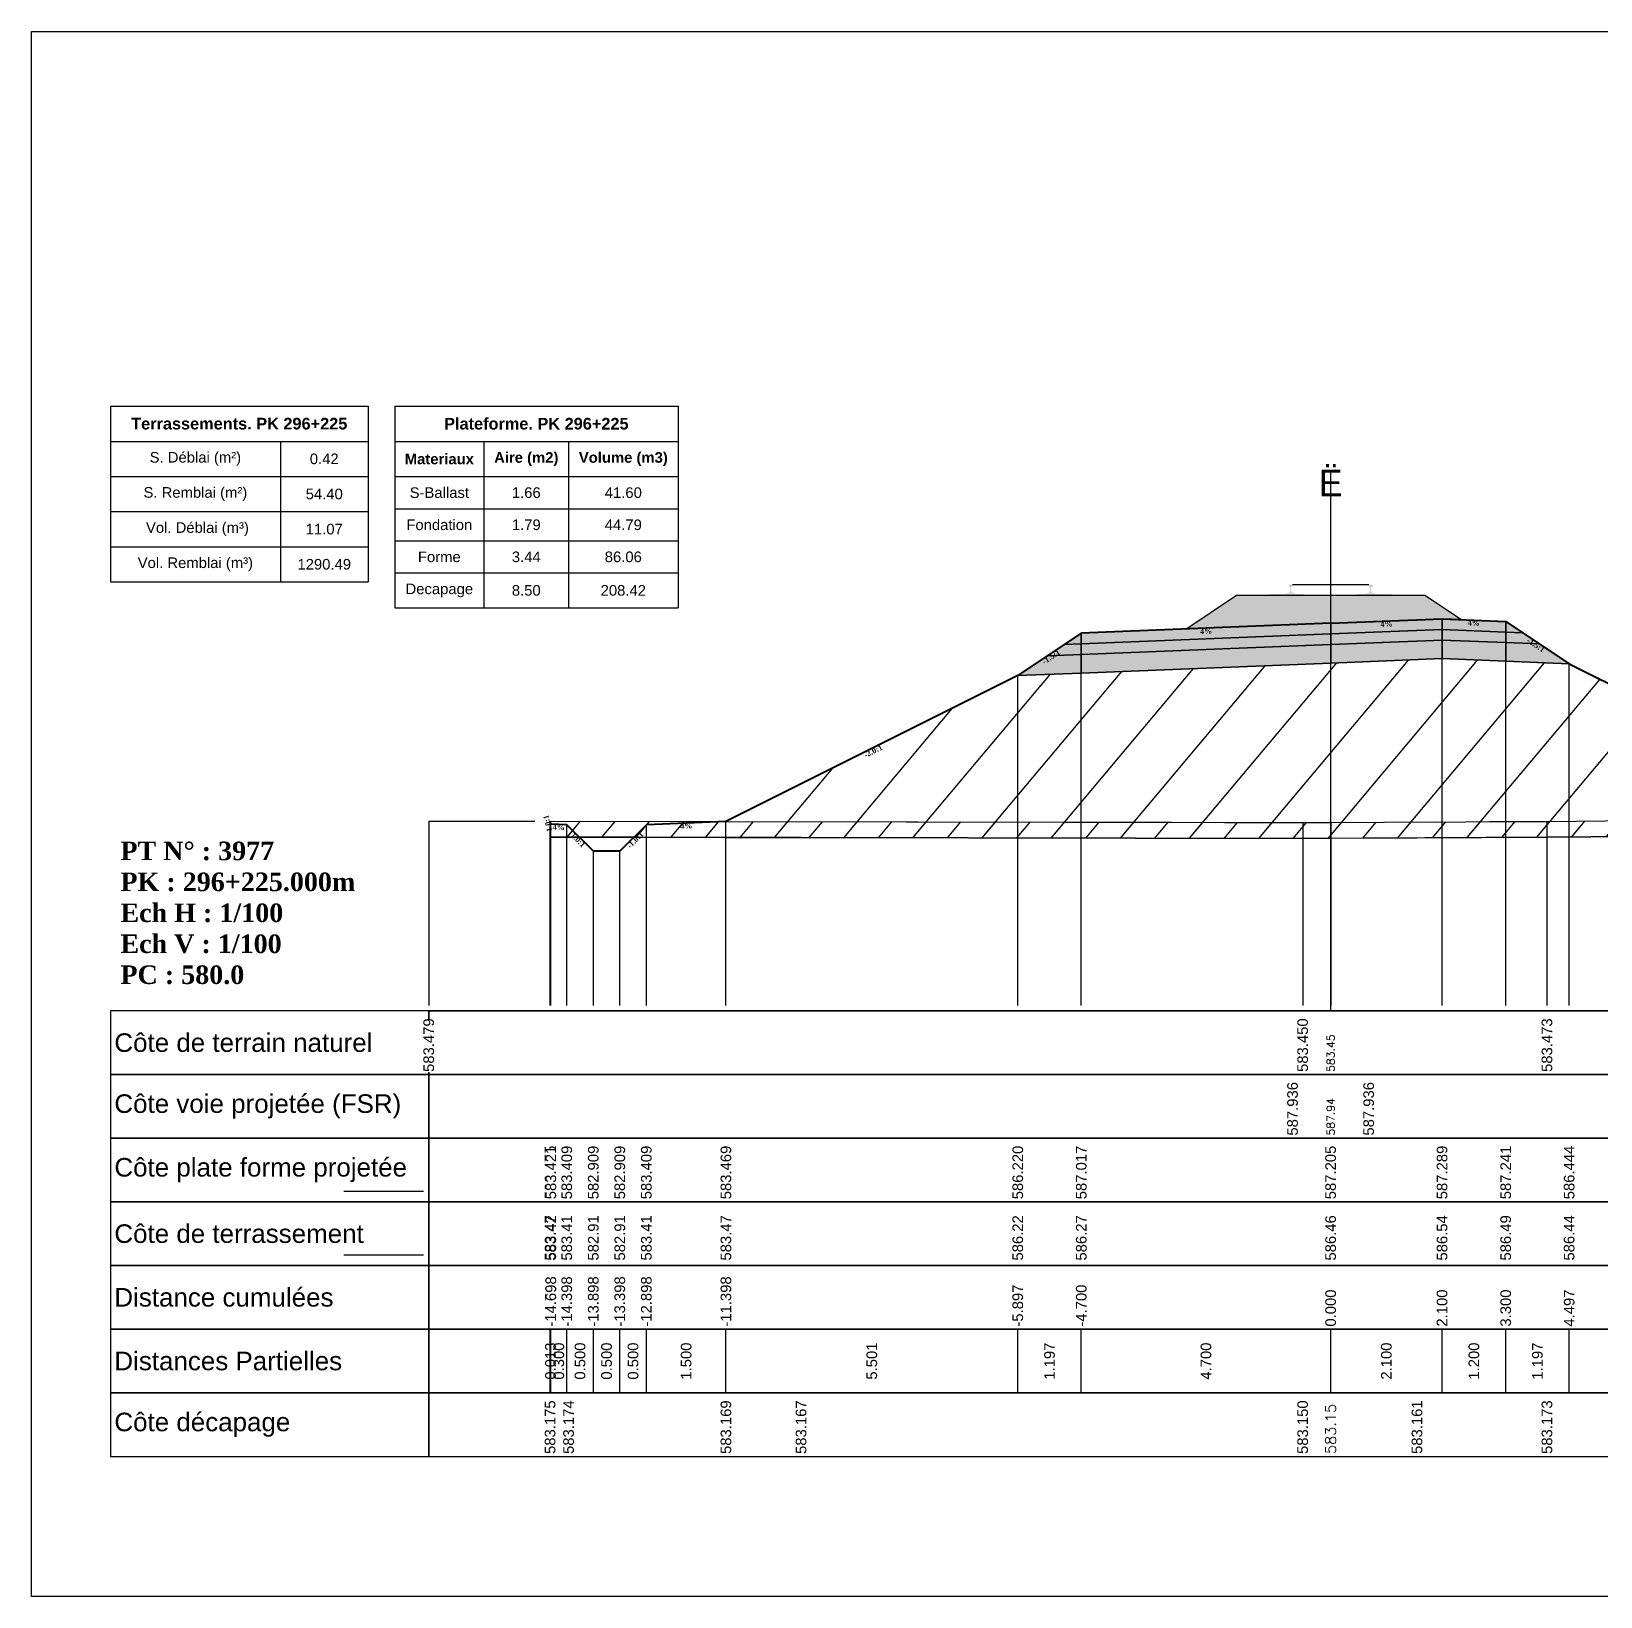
# Model space of a CAD drawing. Header units: millimetres. Extents: x 2762 to 3076, y 916 to 3305.
# Drawn here: x 2950.21 to 2979.79, y 2105.65 to 2135.15 of the extents above; entities that cross this region are included whole.
import ezdxf

# ---------------------------------------------------------------- set-up
doc = ezdxf.new("R2010")
doc.units = ezdxf.units.MM
doc.header["$LTSCALE"] = 2
doc.linetypes.add('CACHE', pattern=[9.525, 6.35, -3.175])
doc.linetypes.add('DASHED', pattern=[0.75, 0.5, -0.25])
for name, color, linetype in [('C-ANNO-TABL', 1, 'Continuous'), ('C-ANNO-TABL-TEXT', 150, 'Continuous'), ('C-ANNO-TABL-TITL', 150, 'Continuous'), ('C-ANNO-TABL-TTBL', 5, 'Continuous'), ('C-ROAD-CORR', 5, 'Continuous'), ('C-ROAD-SCTN', 7, 'Continuous')]:
    doc.layers.add(name, color=color, linetype=linetype)
doc.styles.add('ARIAL', font='arial.ttf')
doc.styles.add('C3D_Etiquette', font='romans.shx')
doc.styles.add('C3D_Profil_Travers', font='romans.shx')
doc.styles.get("Standard").update_dxf_attribs({"font": 'arial.ttf'})

msp = doc.modelspace()

# ---------------------------------------------------------------- hatches: boundary and pattern name
at = {"linetype": 'Continuous', "lineweight": -3}
msp.add_hatch(color=254, dxfattribs=at).paths.add_polyline_path([(2973.487, 2124.337), (2973.487, 2124.522), (2973.602, 2124.543), (2973.95, 2124.543), (2973.95, 2124.548), (2973.876, 2124.548), (2973.876, 2124.558), (2973.877, 2124.559), (2973.879, 2124.56), (2973.88, 2124.56), (2973.9, 2124.562), (2973.903, 2124.562), (2973.906, 2124.564), (2973.934, 2124.574), (2973.937, 2124.575), (2973.938, 2124.576), (2973.939, 2124.578), (2973.94, 2124.582), (2973.941, 2124.589), (2973.942, 2124.598), (2973.943, 2124.609), (2973.943, 2124.632), (2973.942, 2124.648), (2973.942, 2124.655), (2973.941, 2124.661), (2973.94, 2124.665), (2973.94, 2124.667), (2973.939, 2124.671), (2973.938, 2124.672), (2973.937, 2124.674), (2973.936, 2124.675), (2973.935, 2124.676), (2973.919, 2124.681), (2973.917, 2124.683), (2973.916, 2124.684), (2973.915, 2124.685), (2973.915, 2124.688), (2973.915, 2124.706), (2973.916, 2124.71), (2973.917, 2124.713), (2973.919, 2124.715), (2973.921, 2124.717), (2973.924, 2124.718), (2973.925, 2124.718), (2973.929, 2124.719), (2973.933, 2124.72), (2973.936, 2124.72), (2973.94, 2124.72), (2973.945, 2124.72), (2973.948, 2124.72), (2973.951, 2124.72), (2973.955, 2124.72), (2973.958, 2124.72), (2973.962, 2124.72), (2973.967, 2124.72), (2973.97, 2124.72), (2973.974, 2124.719), (2973.978, 2124.718), (2973.979, 2124.718), (2973.981, 2124.717), (2973.984, 2124.715), (2973.986, 2124.713), (2973.987, 2124.71), (2973.987, 2124.706), (2973.987, 2124.688), (2973.987, 2124.685), (2973.987, 2124.684), (2973.986, 2124.683), (2973.984, 2124.681), (2973.968, 2124.676), (2973.967, 2124.675), (2973.965, 2124.674), (2973.964, 2124.672), (2973.964, 2124.671), (2973.963, 2124.667), (2973.962, 2124.665), (2973.962, 2124.661), (2973.961, 2124.655), (2973.96, 2124.648), (2973.96, 2124.632), (2973.96, 2124.609), (2973.961, 2124.598), (2973.962, 2124.589), (2973.963, 2124.582), (2973.964, 2124.578), (2973.965, 2124.576), (2973.966, 2124.575), (2973.968, 2124.574), (2973.997, 2124.564), (2974, 2124.562), (2974.003, 2124.562), (2974.023, 2124.56), (2974.024, 2124.56), (2974.025, 2124.559), (2974.026, 2124.558), (2974.026, 2124.548), (2973.952, 2124.548), (2973.952, 2124.543), (2974.156, 2124.543), (2974.288, 2124.512), (2975.122, 2124.512), (2975.253, 2124.543), (2975.457, 2124.543), (2975.457, 2124.548), (2975.383, 2124.548), (2975.383, 2124.558), (2975.384, 2124.559), (2975.386, 2124.56), (2975.387, 2124.56), (2975.407, 2124.562), (2975.41, 2124.562), (2975.413, 2124.564), (2975.441, 2124.574), (2975.444, 2124.575), (2975.445, 2124.576), (2975.446, 2124.578), (2975.447, 2124.582), (2975.448, 2124.589), (2975.449, 2124.598), (2975.45, 2124.609), (2975.45, 2124.632), (2975.449, 2124.648), (2975.449, 2124.655), (2975.448, 2124.661), (2975.447, 2124.665), (2975.447, 2124.667), (2975.446, 2124.671), (2975.445, 2124.672), (2975.444, 2124.674), (2975.443, 2124.675), (2975.442, 2124.676), (2975.426, 2124.681), (2975.424, 2124.683), (2975.423, 2124.684), (2975.422, 2124.685), (2975.422, 2124.688), (2975.422, 2124.706), (2975.423, 2124.71), (2975.424, 2124.713), (2975.426, 2124.715), (2975.428, 2124.717), (2975.431, 2124.718), (2975.432, 2124.718), (2975.436, 2124.719), (2975.44, 2124.72), (2975.443, 2124.72), (2975.447, 2124.72), (2975.452, 2124.72), (2975.455, 2124.72), (2975.458, 2124.72), (2975.462, 2124.72), (2975.465, 2124.72), (2975.469, 2124.72), (2975.474, 2124.72), (2975.477, 2124.72), (2975.481, 2124.719), (2975.485, 2124.718), (2975.486, 2124.718), (2975.488, 2124.717), (2975.491, 2124.715), (2975.493, 2124.713), (2975.494, 2124.71), (2975.494, 2124.706), (2975.494, 2124.688), (2975.494, 2124.685), (2975.494, 2124.684), (2975.493, 2124.683), (2975.491, 2124.681), (2975.475, 2124.676), (2975.474, 2124.675), (2975.472, 2124.674), (2975.471, 2124.672), (2975.471, 2124.671), (2975.47, 2124.667), (2975.469, 2124.665), (2975.469, 2124.661), (2975.468, 2124.655), (2975.467, 2124.648), (2975.467, 2124.632), (2975.467, 2124.609), (2975.468, 2124.598), (2975.469, 2124.589), (2975.47, 2124.582), (2975.471, 2124.578), (2975.472, 2124.576), (2975.473, 2124.575), (2975.475, 2124.574), (2975.504, 2124.564), (2975.507, 2124.562), (2975.51, 2124.562), (2975.53, 2124.56), (2975.531, 2124.56), (2975.532, 2124.559), (2975.533, 2124.558), (2975.533, 2124.548), (2975.459, 2124.548), (2975.459, 2124.543), (2975.807, 2124.543), (2975.922, 2124.522), (2975.922, 2124.337)])
h = msp.add_hatch(dxfattribs=at)
h.set_pattern_fill('GRAVEL', color=252, scale=0.009, style=0)
h.set_pattern_definition([(228.0128, (2972.136781, 2124.10861), (-1.8288, -2.0574), [0.030755, -3.0447435]), (184.96974, (2972.116207, 2124.085749), (2.743199999, 0.228600013), [0.0527764, -5.2248644]), (132.51045, (2972.063629, 2124.081177), (2.286, -2.5146), [0.0372133, -3.684125]), (267.2737, (2971.974475, 2124.024027), (0.2286, 4.572), [0.0480604, -4.7579794]), (292.83365, (2971.972189, 2123.976021), (-1.143, 2.7432), [0.047127, -4.6655827]), (357.2737, (2971.990477, 2123.932587), (-4.572, 0.2286), [0.0480604, -4.7579794]), (37.69424, (2972.038483, 2123.9303015), (-2.9718, -2.286), [0.0635574, -6.2921804]), (72.25533, (2972.088775, 2123.9691635), (1.6002, 5.0292), [0.0600048, -5.940473]), (121.42957, (2972.107063, 2124.026313), (-1.8288, 2.9718), [0.048223, -4.774099]), (175.23636, (2972.081917, 2124.067461), (2.5146, -0.2286), [0.055054, -2.697654]), (222.39744, (2972.027053, 2124.0720335), (-2.7432, -2.5146), [0.071197, -7.0485095]), (138.81407, (2972.20079, 2124.021741), (-1.6002, 1.3716), [0.0243004, -2.405751]), (171.46923, (2972.182501, 2124.037743), (2.9718, -0.4572), [0.0462314, -4.5769175]), (225, (2972.13678, 2124.0446), (-3e-17, -0.2286), [0.032329, -0.29096]), (203.1986, (2972.12078, 2124.072033), (1.143, 0.4572), [0.01741, -1.723556]), (291.8014, (2972.104777, 2124.065175), (-0.2286, 0.6858), [0.024621, -1.206428]), (30.9638, (2972.11392, 2124.042315), (0.6858, 0.4572), [0.039989, -1.292967]), (161.565, (2972.14821, 2124.06289), (0.4572, -0.2286), [0.028916, -0.693981]), (16.38954, (2971.972189, 2124.065175), (2.286, 0.6858), [0.040508, -4.0102944]), (70.34618, (2972.011051, 2124.076605), (-0.9144, -2.5146), [0.033984, -3.3643994]), (293.1986, (2972.14821, 2124.10861), (-0.4572, 1.143), [0.034819, -1.7061465]), (343.61046, (2972.161927, 2124.076605), (-2.286, 0.6858), [0.040508, -4.0102944]), (339.44395, (2971.97219, 2123.923443), (-1.143, 0.4572), [0.039063, -1.914096]), (294.77514, (2972.008765, 2123.909727), (-1.143, 2.5146), [0.0327305, -3.2403234]), (66.8014, (2972.150497, 2123.88001), (0.4572, 1.143), [0.034819, -1.7061465]), (17.35402, (2972.164213, 2123.912013), (-2.9718, -0.9144), [0.0383204, -3.793714]), (69.44395, (2972.038483, 2123.88001), (-0.4572, -1.143), [0.0195316, -1.933628]), (101.3099, (2972.13678, 2123.88001), (-0.2286, 0.9144), [0.011656, -1.1539795]), (165.9638, (2972.134495, 2123.89144), (0.6858, -0.2286), [0.047127, -0.895415]), (186.009, (2972.088775, 2123.90287), (2.286, 0.2286), [0.043674, -4.323723]), (303.69, (2972.11392, 2124.02174), (-0.2286, 0.4572), [0.032969, -0.79126]), (353.15723, (2972.132209, 2123.9943095), (3.8862, -0.4572), [0.05756, -5.698441]), (60.9454, (2972.18936, 2123.987451), (-0.9144, -1.6002), [0.023536, -2.330045]), (90, (2972.2008, 2124.00803), (-0.2286, 0.2286), [0.013716, -0.214884]), (120.25644, (2972.084203, 2123.909727), (0.9144, -1.6002), [0.031758, -3.1440547]), (48.0128, (2972.068201, 2123.93716), (1.8288, 2.0574), [0.06151, -3.0139886]), (0, (2972.10935, 2123.98288), (0.2286, 0.2286), [0.059436, -0.169164]), (325.30485, (2972.168785, 2123.98288), (2.286, -1.6002), [0.036145, -3.5783385]), (254.0546, (2972.198503, 2123.962305), (-0.2286, -0.9144), [0.033285, -1.6309485]), (207.64598, (2972.189359, 2123.9303015), (-4.3434, -2.286), [0.054193, -5.365122]), (175.42608, (2972.141353, 2123.9051555), (-2.9718, 0.2286), [0.0573327, -5.675926])])
h.paths.add_polyline_path([(2971.972, 2123.88), (2972.93, 2124.518), (2976.48, 2124.518), (2977.169, 2124.059), (2976.805, 2124.073)])
h = msp.add_hatch(color=11, dxfattribs=at)
h.paths.add_polyline_path([(2978.005, 2123.825), (2978.005, 2124.025), (2978.324, 2123.813)])
h.paths.add_polyline_path([(2976.805, 2123.873), (2976.805, 2124.073), (2978.005, 2124.025), (2978.005, 2123.825)])
h.paths.add_polyline_path([(2974.705, 2123.789), (2974.705, 2123.989), (2976.805, 2124.073), (2976.805, 2123.873)])
h.paths.add_polyline_path([(2970.005, 2123.601), (2970.005, 2123.801), (2974.705, 2123.989), (2974.705, 2123.789)])
h.paths.add_polyline_path([(2969.685, 2123.589), (2970.005, 2123.801), (2970.005, 2123.601)])
h = msp.add_hatch(color=30, dxfattribs=at)
h.paths.add_polyline_path([(2978.005, 2123.625), (2978.005, 2123.825), (2978.324, 2123.813), (2978.643, 2123.6)])
h.paths.add_polyline_path([(2976.805, 2123.673), (2976.805, 2123.873), (2978.005, 2123.825), (2978.005, 2123.625)])
h.paths.add_polyline_path([(2974.705, 2123.589), (2974.705, 2123.789), (2976.805, 2123.873), (2976.805, 2123.673)])
h.paths.add_polyline_path([(2970.005, 2123.401), (2970.005, 2123.601), (2974.705, 2123.789), (2974.705, 2123.589)])
h.paths.add_polyline_path([(2969.366, 2123.376), (2969.685, 2123.589), (2970.005, 2123.601), (2970.005, 2123.401)])
h = msp.add_hatch(color=83, dxfattribs=at)
h.paths.add_polyline_path([(2978.005, 2123.275), (2978.005, 2123.625), (2978.643, 2123.6), (2979.201, 2123.227)])
h.paths.add_polyline_path([(2976.805, 2123.323), (2976.805, 2123.673), (2978.005, 2123.625), (2978.005, 2123.275)])
h.paths.add_polyline_path([(2974.705, 2123.239), (2974.705, 2123.589), (2976.805, 2123.673), (2976.805, 2123.323)])
h.paths.add_polyline_path([(2970.005, 2123.051), (2970.005, 2123.401), (2974.705, 2123.589), (2974.705, 2123.239)])
h.paths.add_polyline_path([(2968.808, 2123.003), (2969.366, 2123.376), (2970.005, 2123.401), (2970.005, 2123.051)])
h = msp.add_hatch(dxfattribs=at)
h.set_pattern_fill('_U', color=3, angle=50, style=0, pattern_type=0)
h.set_pattern_definition([(50, (2987.8035, 2120.0492), (-0.766044, 0.642788), [])])
h.paths.add_polyline_path([(2987.804, 2120.049), (2988.015, 2120.261), (2988.315, 2120.273), (2988.335, 2120.355), (2988.335, 2120.055)])
h.paths.add_polyline_path([(2961.57, 2119.956), (2961.807, 2120.193), (2963.307, 2120.253), (2968.808, 2123.003), (2976.805, 2123.323), (2979.201, 2123.227), (2985.015, 2120.321), (2986.515, 2120.261), (2986.737, 2120.038), (2978.782, 2119.957), (2974.178, 2119.934)])
h.paths.add_polyline_path([(2959.993, 2119.959), (2959.993, 2120.259), (2960.007, 2120.205), (2960.307, 2120.193), (2960.542, 2119.958)])
h = msp.add_hatch(dxfattribs=at)
h.set_pattern_fill('_U', color=150, scale=0.5, angle=50, style=0, pattern_type=0)
h.set_pattern_definition([(50, (2987.8035, 2120.0492), (-0.383022, 0.321394), [])])
h.paths.add_polyline_path([(2987.804, 2120.049), (2988.015, 2120.261), (2988.315, 2120.273), (2988.335, 2120.355), (2988.335, 2120.055)])
h.paths.add_polyline_path([(2985.015, 2120.321), (2988.335, 2120.355), (2988.315, 2120.273), (2988.015, 2120.261), (2987.804, 2120.049), (2986.737, 2120.038), (2986.515, 2120.261)])
h.paths.add_polyline_path([(2961.57, 2119.956), (2961.807, 2120.193), (2963.307, 2120.253), (2974.178, 2120.234), (2978.782, 2120.257), (2985.015, 2120.321), (2986.515, 2120.261), (2986.737, 2120.038), (2978.782, 2119.957), (2974.178, 2119.934)])
h.paths.add_polyline_path([(2959.993, 2120.259), (2963.307, 2120.253), (2961.807, 2120.193), (2961.57, 2119.956), (2960.542, 2119.958), (2960.307, 2120.193), (2960.007, 2120.205)])
h.paths.add_polyline_path([(2959.993, 2119.959), (2959.993, 2120.259), (2960.007, 2120.205), (2960.307, 2120.193), (2960.542, 2119.958)])
h = msp.add_hatch(dxfattribs=at)
h.set_pattern_fill('_U', color=1, angle=50, style=0, pattern_type=0)
h.set_pattern_definition([(50, (2986.7374, 2120.0383), (-0.766044, 0.642788), [])])
h.paths.add_polyline_path([(2986.737, 2120.038), (2987.804, 2120.049), (2987.515, 2119.761), (2987.015, 2119.761)])
h.paths.add_polyline_path([(2960.542, 2119.958), (2961.57, 2119.956), (2961.307, 2119.693), (2960.807, 2119.693)])

# ---------------------------------------------------------------- linework, layer by layer
at = {"color": 7, "linetype": 'Continuous', "lineweight": -3}
for p, q in [((2974.705, 2116.684), (2974.705, 2126.884)), ((2957.704, 2116.684), (2991.706, 2116.684)), ((2959.993, 2109.484), (2959.993, 2110.684)), ((2960.007, 2109.484), (2960.007, 2110.684)), ((2960.007, 2109.484), (2960.007, 2110.684)), ((2960.307, 2109.484), (2960.307, 2110.684)), ((2960.307, 2109.484), (2960.307, 2110.684)), ((2960.807, 2109.484), (2960.807, 2110.684)), ((2960.807, 2109.484), (2960.807, 2110.684)), ((2961.307, 2109.484), (2961.307, 2110.684)), ((2961.307, 2109.484), (2961.307, 2110.684)), ((2961.807, 2109.484), (2961.807, 2110.684)), ((2961.807, 2109.484), (2961.807, 2110.684)), ((2963.307, 2109.484), (2963.307, 2110.684)), ((2963.307, 2109.484), (2963.307, 2110.684)), ((2968.808, 2109.484), (2968.808, 2110.684)), ((2968.808, 2109.484), (2968.808, 2110.684)), ((2970.005, 2109.484), (2970.005, 2110.684)), ((2970.005, 2109.484), (2970.005, 2110.684)), ((2974.705, 2109.484), (2974.705, 2110.684)), ((2974.705, 2109.484), (2974.705, 2110.684)), ((2976.805, 2109.484), (2976.805, 2110.684)), ((2976.805, 2109.484), (2976.805, 2110.684)), ((2978.005, 2109.484), (2978.005, 2110.684)), ((2978.005, 2109.484), (2978.005, 2110.684)), ((2979.201, 2109.484), (2979.201, 2110.684)), ((2979.201, 2109.484), (2979.201, 2110.684))]:
    msp.add_line(p, q, dxfattribs=at)
at = {"color": 251, "linetype": 'Continuous', "lineweight": -3}
for p, q in [((2971.972, 2123.88), (2972.93, 2124.518)), ((2972.93, 2124.518), (2976.48, 2124.518)), ((2976.48, 2124.518), (2977.169, 2124.059)), ((2976.805, 2124.073), (2971.972, 2123.88)), ((2974.705, 2123.989), (2976.805, 2124.073)), ((2977.169, 2124.059), (2976.805, 2124.073)), ((2976.805, 2123.873), (2976.805, 2124.073)), ((2976.805, 2124.073), (2978.005, 2124.025)), ((2976.805, 2124.073), (2976.805, 2123.873)), ((2978.005, 2123.825), (2978.005, 2124.025)), ((2978.005, 2124.025), (2978.324, 2123.813)), ((2978.005, 2124.025), (2978.005, 2123.825)), ((2969.685, 2123.589), (2970.005, 2123.801)), ((2970.005, 2123.801), (2974.705, 2123.989)), ((2970.005, 2123.601), (2970.005, 2123.801)), ((2970.005, 2123.801), (2970.005, 2123.601)), ((2974.705, 2123.789), (2970.005, 2123.601)), ((2974.705, 2123.789), (2974.705, 2123.989)), ((2974.705, 2123.989), (2974.705, 2123.789)), ((2976.805, 2123.873), (2974.705, 2123.789)), ((2978.005, 2123.825), (2976.805, 2123.873)), ((2978.324, 2123.813), (2978.005, 2123.825)), ((2970.005, 2123.601), (2969.685, 2123.589))]:
    msp.add_line(p, q, dxfattribs=at)
at = {"color": 53, "linetype": 'Continuous', "lineweight": -3}
for p, q in [((2970.005, 2123.601), (2974.705, 2123.789)), ((2974.705, 2123.789), (2976.805, 2123.873)), ((2974.705, 2123.589), (2974.705, 2123.789)), ((2974.705, 2123.789), (2974.705, 2123.589)), ((2976.805, 2123.673), (2976.805, 2123.873)), ((2976.805, 2123.873), (2978.005, 2123.825)), ((2976.805, 2123.873), (2976.805, 2123.673)), ((2978.005, 2123.625), (2978.005, 2123.825)), ((2978.005, 2123.825), (2978.324, 2123.813)), ((2978.005, 2123.825), (2978.005, 2123.625)), ((2978.324, 2123.813), (2978.643, 2123.6)), ((2969.366, 2123.376), (2969.685, 2123.589)), ((2970.005, 2123.401), (2969.366, 2123.376)), ((2969.366, 2123.376), (2970.005, 2123.401)), ((2969.685, 2123.589), (2970.005, 2123.601)), ((2970.005, 2123.401), (2970.005, 2123.601)), ((2970.005, 2123.601), (2970.005, 2123.401)), ((2974.705, 2123.589), (2970.005, 2123.401)), ((2970.005, 2123.401), (2974.705, 2123.589)), ((2970.005, 2123.051), (2970.005, 2123.401)), ((2970.005, 2123.401), (2970.005, 2123.051)), ((2976.805, 2123.673), (2974.705, 2123.589)), ((2974.705, 2123.589), (2976.805, 2123.673)), ((2974.705, 2123.239), (2974.705, 2123.589)), ((2974.705, 2123.589), (2974.705, 2123.239)), ((2978.005, 2123.625), (2976.805, 2123.673)), ((2976.805, 2123.323), (2976.805, 2123.673)), ((2976.805, 2123.673), (2978.005, 2123.625)), ((2976.805, 2123.673), (2976.805, 2123.323)), ((2978.643, 2123.6), (2978.005, 2123.625)), ((2978.005, 2123.275), (2978.005, 2123.625)), ((2978.005, 2123.625), (2978.643, 2123.6)), ((2978.005, 2123.625), (2978.005, 2123.275)), ((2978.643, 2123.6), (2979.201, 2123.227)), ((2968.808, 2123.003), (2969.366, 2123.376)), ((2974.705, 2123.239), (2970.005, 2123.051)), ((2976.805, 2123.323), (2974.705, 2123.239)), ((2978.005, 2123.275), (2976.805, 2123.323)), ((2979.201, 2123.227), (2978.005, 2123.275)), ((2970.005, 2123.051), (2968.808, 2123.003))]:
    msp.add_line(p, q, dxfattribs=at)
at = {"color": 253, "linetype": 'Continuous', "lineweight": -3}
for p, q in [((2968.808, 2123.003), (2976.805, 2123.323)), ((2976.805, 2123.323), (2979.201, 2123.227)), ((2979.201, 2123.227), (2985.015, 2120.321)), ((2963.307, 2120.253), (2968.808, 2123.003)), ((2959.993, 2120.259), (2963.307, 2120.253)), ((2960.007, 2120.205), (2959.993, 2120.259)), ((2959.993, 2119.959), (2959.993, 2120.259)), ((2959.993, 2120.259), (2960.007, 2120.205)), ((2959.993, 2119.959), (2959.993, 2120.259)), ((2959.993, 2120.259), (2960.007, 2120.205)), ((2960.307, 2120.193), (2960.007, 2120.205)), ((2960.007, 2120.205), (2960.307, 2120.193)), ((2960.007, 2120.205), (2960.307, 2120.193)), ((2960.542, 2119.958), (2960.307, 2120.193)), ((2960.307, 2120.193), (2960.542, 2119.958)), ((2960.307, 2120.193), (2960.542, 2119.958)), ((2961.57, 2119.956), (2961.807, 2120.193)), ((2961.807, 2120.193), (2961.57, 2119.956)), ((2961.57, 2119.956), (2961.807, 2120.193)), ((2961.807, 2120.193), (2963.307, 2120.253)), ((2963.307, 2120.253), (2961.807, 2120.193)), ((2961.807, 2120.193), (2963.307, 2120.253)), ((2963.307, 2120.253), (2974.178, 2120.234)), ((2974.178, 2120.234), (2978.782, 2120.257)), ((2978.782, 2120.257), (2985.015, 2120.321)), ((2960.542, 2119.958), (2959.993, 2119.959)), ((2960.542, 2119.958), (2959.993, 2119.959)), ((2961.57, 2119.956), (2960.542, 2119.958)), ((2960.542, 2119.958), (2961.57, 2119.956)), ((2960.807, 2119.693), (2960.542, 2119.958)), ((2961.57, 2119.956), (2961.307, 2119.693)), ((2974.178, 2119.934), (2961.57, 2119.956)), ((2974.178, 2119.934), (2961.57, 2119.956)), ((2978.782, 2119.957), (2974.178, 2119.934)), ((2978.782, 2119.957), (2974.178, 2119.934)), ((2986.737, 2120.038), (2978.782, 2119.957)), ((2986.737, 2120.038), (2978.782, 2119.957)), ((2961.307, 2119.693), (2960.807, 2119.693))]:
    msp.add_line(p, q, dxfattribs=at)
at = {"color": 8, "linetype": 'CACHE', "lineweight": -3}
for p, q in [((2974.705, 2116.784), (2974.705, 2123.239)), ((2974.705, 2116.784), (2974.705, 2123.239)), ((2976.805, 2116.784), (2976.805, 2123.323)), ((2978.005, 2116.784), (2978.005, 2123.275)), ((2979.201, 2116.784), (2979.201, 2123.227)), ((2968.808, 2116.784), (2968.808, 2123.003)), ((2970.005, 2116.784), (2970.005, 2123.051)), ((2959.993, 2116.784), (2959.993, 2120.259)), ((2960.007, 2116.784), (2960.007, 2120.205)), ((2960.307, 2116.784), (2960.307, 2120.193)), ((2961.807, 2116.784), (2961.807, 2120.193)), ((2963.307, 2116.784), (2963.307, 2120.253)), ((2960.807, 2116.784), (2960.807, 2119.693)), ((2961.307, 2116.784), (2961.307, 2119.693))]:
    msp.add_line(p, q, dxfattribs=at)
at = {"color": 105, "linetype": 'DASHED', "lineweight": -3, "ltscale": 2}
for p, q in [((2957.705, 2120.263), (2974.178, 2120.234)), ((2974.178, 2120.234), (2974.705, 2120.237)), ((2974.705, 2120.237), (2978.782, 2120.257)), ((2978.782, 2120.257), (2991.705, 2120.389))]:
    msp.add_line(p, q, dxfattribs=at)
at = {"color": 98, "linetype": 'CACHE', "lineweight": -3}
for p, q in [((2957.705, 2120.263), (2957.705, 2116.784)), ((2974.178, 2120.234), (2974.178, 2116.784)), ((2974.705, 2120.237), (2974.705, 2116.784)), ((2978.782, 2120.257), (2978.782, 2116.784))]:
    msp.add_line(p, q, dxfattribs=at)
at = {"color": 6, "linetype": 'Continuous', "lineweight": -3}
for p, q in [((2959.993, 2119.959), (2960.341, 2119.958)), ((2960.341, 2119.958), (2963.307, 2119.953)), ((2963.307, 2119.953), (2964.723, 2119.951)), ((2964.723, 2119.951), (2974.178, 2119.934)), ((2974.178, 2119.934), (2974.705, 2119.937)), ((2974.705, 2119.937), (2976.332, 2119.945)), ((2976.332, 2119.945), (2978.782, 2119.957)), ((2978.782, 2119.957), (2985.015, 2120.021))]:
    msp.add_line(p, q, dxfattribs=at)
at = {"color": 154, "linetype": 'Continuous', "lineweight": -3}
msp.add_line((2956.104, 2113.284), (2957.604, 2113.284), dxfattribs=at)
at = {"color": 1, "linetype": 'Continuous', "lineweight": -3}
msp.add_line((2956.104, 2112.084), (2957.604, 2112.084), dxfattribs=at)
at = {"color": 7, "linetype": 'Continuous', "lineweight": -3}
for points in [[(2957.704, 2115.484), (2957.704, 2116.684), (2951.704, 2116.684), (2951.704, 2115.484)], [(2957.704, 2115.484), (2991.706, 2115.484), (2991.706, 2116.684), (2957.704, 2116.684)], [(2957.704, 2114.284), (2957.704, 2115.484), (2951.704, 2115.484), (2951.704, 2114.284)], [(2957.704, 2114.284), (2991.706, 2114.284), (2991.706, 2115.484), (2957.704, 2115.484)], [(2957.704, 2113.084), (2957.704, 2114.284), (2951.704, 2114.284), (2951.704, 2113.084)], [(2957.704, 2113.084), (2991.706, 2113.084), (2991.706, 2114.284), (2957.704, 2114.284)], [(2957.704, 2111.884), (2957.704, 2113.084), (2951.704, 2113.084), (2951.704, 2111.884)], [(2957.704, 2111.884), (2991.706, 2111.884), (2991.706, 2113.084), (2957.704, 2113.084)], [(2957.704, 2110.684), (2957.704, 2111.884), (2951.704, 2111.884), (2951.704, 2110.684)], [(2957.704, 2110.684), (2991.706, 2110.684), (2991.706, 2111.884), (2957.704, 2111.884)], [(2957.704, 2109.484), (2957.704, 2110.684), (2951.704, 2110.684), (2951.704, 2109.484)], [(2957.704, 2109.484), (2991.706, 2109.484), (2991.706, 2110.684), (2957.704, 2110.684)], [(2957.704, 2108.284), (2957.704, 2109.484), (2951.704, 2109.484), (2951.704, 2108.284)], [(2957.704, 2108.284), (2991.706, 2108.284), (2991.706, 2109.484), (2957.704, 2109.484)]]:
    msp.add_3dface(points, dxfattribs=at)
at = {"layer": 'C-ANNO-TABL', "color": 7, "linetype": 'Continuous', "lineweight": -3}
for p, q in [((2951.704, 2127.419), (2954.908, 2127.419)), ((2954.908, 2127.419), (2956.563, 2127.419)), ((2954.908, 2127.419), (2954.908, 2126.757)), ((2957.063, 2127.416), (2958.745, 2127.416)), ((2958.745, 2127.416), (2960.341, 2127.416)), ((2958.745, 2127.416), (2958.745, 2126.754)), ((2960.341, 2127.416), (2962.403, 2127.416)), ((2960.341, 2127.416), (2960.341, 2126.754)), ((2951.704, 2126.757), (2954.908, 2126.757)), ((2954.908, 2126.757), (2956.563, 2126.757)), ((2954.908, 2126.757), (2954.908, 2126.095)), ((2957.063, 2126.754), (2958.745, 2126.754)), ((2958.745, 2126.754), (2960.341, 2126.754)), ((2958.745, 2126.754), (2958.745, 2126.147)), ((2960.341, 2126.754), (2962.403, 2126.754)), ((2960.341, 2126.754), (2960.341, 2126.147)), ((2951.704, 2126.095), (2954.908, 2126.095)), ((2954.908, 2126.095), (2956.563, 2126.095)), ((2954.908, 2126.095), (2954.908, 2125.432)), ((2957.063, 2126.147), (2958.745, 2126.147)), ((2958.745, 2126.147), (2960.341, 2126.147)), ((2958.745, 2126.147), (2958.745, 2125.543)), ((2960.341, 2126.147), (2962.403, 2126.147)), ((2960.341, 2126.147), (2960.341, 2125.543)), ((2957.063, 2125.543), (2958.745, 2125.543)), ((2958.745, 2125.543), (2960.341, 2125.543)), ((2958.745, 2125.543), (2958.745, 2124.939)), ((2960.341, 2125.543), (2962.403, 2125.543)), ((2960.341, 2125.543), (2960.341, 2124.939)), ((2951.704, 2125.432), (2954.908, 2125.432)), ((2954.908, 2125.432), (2956.563, 2125.432)), ((2954.908, 2125.432), (2954.908, 2124.77)), ((2957.063, 2124.939), (2958.745, 2124.939)), ((2958.745, 2124.939), (2960.341, 2124.939)), ((2958.745, 2124.939), (2958.745, 2124.28)), ((2960.341, 2124.939), (2962.403, 2124.939)), ((2960.341, 2124.939), (2960.341, 2124.28))]:
    msp.add_line(p, q, dxfattribs=at)
at = {"layer": 'C-ANNO-TABL-TTBL', "color": 7, "linetype": 'Continuous', "lineweight": -3}
for p, q in [((2951.704, 2128.084), (2956.563, 2128.084)), ((2951.704, 2128.084), (2951.704, 2127.419)), ((2956.563, 2128.084), (2956.563, 2127.419)), ((2957.063, 2128.084), (2962.403, 2128.084)), ((2957.063, 2128.084), (2957.063, 2127.416)), ((2962.403, 2128.084), (2962.403, 2127.416)), ((2951.704, 2127.419), (2951.704, 2126.757)), ((2956.563, 2127.419), (2956.563, 2126.757)), ((2957.063, 2127.416), (2957.063, 2126.754)), ((2962.403, 2127.416), (2962.403, 2126.754)), ((2951.704, 2126.757), (2951.704, 2126.095)), ((2956.563, 2126.757), (2956.563, 2126.095)), ((2957.063, 2126.754), (2957.063, 2126.147)), ((2962.403, 2126.754), (2962.403, 2126.147)), ((2951.704, 2126.095), (2951.704, 2125.432)), ((2956.563, 2126.095), (2956.563, 2125.432)), ((2957.063, 2126.147), (2957.063, 2125.543)), ((2962.403, 2126.147), (2962.403, 2125.543)), ((2957.063, 2125.543), (2957.063, 2124.939)), ((2962.403, 2125.543), (2962.403, 2124.939)), ((2951.704, 2125.432), (2951.704, 2124.77)), ((2956.563, 2125.432), (2956.563, 2124.77)), ((2957.063, 2124.939), (2957.063, 2124.28)), ((2962.403, 2124.939), (2962.403, 2124.28)), ((2951.704, 2124.77), (2954.908, 2124.77)), ((2954.908, 2124.77), (2956.563, 2124.77)), ((2957.063, 2124.28), (2958.745, 2124.28)), ((2958.745, 2124.28), (2960.341, 2124.28)), ((2960.341, 2124.28), (2962.403, 2124.28))]:
    msp.add_line(p, q, dxfattribs=at)
at = {"layer": 'C-ROAD-CORR', "color": 1, "linetype": 'Continuous', "lineweight": 40}
for p, q in [((2974.705, 2123.989), (2976.805, 2124.073)), ((2976.805, 2124.073), (2978.005, 2124.025)), ((2978.005, 2124.025), (2979.201, 2123.227)), ((2970.005, 2123.801), (2968.808, 2123.003)), ((2974.705, 2123.989), (2970.005, 2123.801)), ((2979.201, 2123.227), (2985.015, 2120.321)), ((2968.808, 2123.003), (2963.307, 2120.253)), ((2960.007, 2120.205), (2959.993, 2120.259)), ((2960.307, 2120.193), (2960.007, 2120.205)), ((2960.807, 2119.693), (2960.307, 2120.193)), ((2961.807, 2120.193), (2961.307, 2119.693)), ((2963.307, 2120.253), (2961.807, 2120.193)), ((2961.307, 2119.693), (2960.807, 2119.693))]:
    msp.add_line(p, q, dxfattribs=at)
at = {"layer": 'C-ROAD-CORR', "color": 102, "linetype": 'Continuous', "lineweight": -3, "ltscale": 0.5}
for p, q in [((2974.705, 2123.239), (2970.005, 2123.051)), ((2974.705, 2123.239), (2976.805, 2123.323)), ((2976.805, 2123.323), (2978.005, 2123.275)), ((2978.005, 2123.275), (2979.201, 2123.227)), ((2970.005, 2123.051), (2968.808, 2123.003))]:
    msp.add_line(p, q, dxfattribs=at)
at = {"layer": 'C-ROAD-CORR', "color": 1, "linetype": 'Continuous', "lineweight": -3}
for p, q in [((2960.807, 2119.693), (2960.307, 2120.193)), ((2961.807, 2120.193), (2961.307, 2119.693))]:
    msp.add_line(p, q, dxfattribs=at)
at = {"layer": 'C-ROAD-SCTN', "color": 154, "linetype": 'Continuous', "lineweight": -3}
for p, q in [((2973.987, 2124.72), (2974.705, 2124.72)), ((2974.705, 2124.72), (2975.422, 2124.72)), ((2974.705, 2123.989), (2976.805, 2124.073)), ((2976.805, 2124.073), (2978.005, 2124.025)), ((2978.005, 2124.025), (2979.201, 2123.227)), ((2968.808, 2123.003), (2970.005, 2123.801)), ((2970.005, 2123.801), (2974.705, 2123.989)), ((2979.201, 2123.227), (2985.015, 2120.321)), ((2963.307, 2120.253), (2968.808, 2123.003)), ((2959.993, 2120.259), (2960.007, 2120.205)), ((2960.007, 2120.205), (2960.307, 2120.193)), ((2960.307, 2120.193), (2960.807, 2119.693)), ((2961.307, 2119.693), (2961.807, 2120.193)), ((2961.807, 2120.193), (2963.307, 2120.253)), ((2960.807, 2119.693), (2961.307, 2119.693))]:
    msp.add_line(p, q, dxfattribs=at)
at = {"layer": 'C-ROAD-SCTN', "color": 140, "linetype": 'Continuous', "lineweight": -3}
for p, q in [((2971.972, 2123.88), (2972.93, 2124.518)), ((2972.93, 2124.518), (2972.973, 2124.518)), ((2972.973, 2124.518), (2974.705, 2124.518)), ((2974.705, 2124.518), (2976.436, 2124.518)), ((2976.436, 2124.518), (2976.48, 2124.518)), ((2976.48, 2124.518), (2977.169, 2124.059))]:
    msp.add_line(p, q, dxfattribs=at)
at = {"layer": 'C-ROAD-SCTN', "color": 1, "linetype": 'Continuous', "lineweight": -3}
for p, q in [((2970.005, 2123.051), (2974.705, 2123.239)), ((2974.705, 2123.239), (2976.805, 2123.323)), ((2976.805, 2123.323), (2978.005, 2123.275)), ((2978.005, 2123.275), (2979.201, 2123.227)), ((2979.201, 2123.227), (2985.015, 2120.321)), ((2963.307, 2120.253), (2968.808, 2123.003)), ((2968.808, 2123.003), (2970.005, 2123.051)), ((2959.993, 2120.259), (2960.007, 2120.205)), ((2960.007, 2120.205), (2960.307, 2120.193)), ((2960.307, 2120.193), (2960.807, 2119.693)), ((2961.307, 2119.693), (2961.807, 2120.193)), ((2961.807, 2120.193), (2963.307, 2120.253)), ((2960.807, 2119.693), (2961.307, 2119.693))]:
    msp.add_line(p, q, dxfattribs=at)

# ---------------------------------------------------------------- texts
at = {"color": 7, "linetype": 'Continuous', "lineweight": -3}
for s, insert, char_height, attachment_point, style in [('{\\fWingdings|b0|i0|c2|p0;Ë}', (2974.705, 2126.384), 0.5, 8, 'C3D_Profil_Travers'), ('{\\fTimes New Roman|b1|i0|c0|p18;PT N° : 3977\\PPK : 296+225.000m\\PEch H : 1/100\\PEch V : 1/100\\PPC : 580.0}', (2951.893, 2117.184), 0.35, 7, 'C3D_Profil_Travers'), ('{\\fArial|b0|i0|c0|p34;Côte de terrain naturel}', (2951.779, 2116.084), 0.35, 4, 'C3D_Etiquette'), ('{\\fArial|b0|i0|c0|p34;Côte plate forme projetée}', (2951.779, 2113.684), 0.35, 4, 'C3D_Etiquette'), ('{\\fArial|b0|i0|c0|p34;Côte de terrassement}', (2951.779, 2112.484), 0.35, 4, 'C3D_Etiquette'), ('{\\fArial|b0|i0|c0|p34;Distance cumulées}', (2951.779, 2111.284), 0.35, 4, 'C3D_Etiquette'), ('{\\fArial|b0|i0|c0|p34;Distances Partielles}', (2951.779, 2110.084), 0.35, 4, 'C3D_Etiquette'), ('{\\fArial|b0|i0|c0|p34;Côte décapage}', (2951.779, 2108.884), 0.35, 4, 'C3D_Etiquette')]:
    msp.add_mtext(s, dxfattribs=dict(at, insert=insert, char_height=char_height, attachment_point=attachment_point, style=style))
at = {"color": 7, "linetype": 'Continuous', "lineweight": -3, "char_height": 0.1, "style": 'C3D_Etiquette'}
for s, insert, width, attachment_point, rotation in [('{\\fTimes New Roman|b1|i0|c0|p18;4%}', (2975.755, 2124.027), 0.37094, 2, 2.2906), ('{\\fTimes New Roman|b1|i0|c0|p18;4%}', (2977.404, 2124.045), 0.42071, 2, 357.7094), ('{\\fTimes New Roman|b1|i0|c0|p18;4%}', (2972.355, 2123.891), 0.42071, 2, 2.2906), ('{\\fTimes New Roman|b1|i0|c0|p18;-1.5:1}', (2969.408, 2123.399), 0.34598, 2, 33.6901), ('{\\fTimes New Roman|b1|i0|c0|p18;-1.5:1}', (2978.601, 2123.623), 0.34598, 2, 326.3099), ('{\\fTimes New Roman|b1|i0|c0|p18;-2.0:1}', (2966.059, 2121.625), 0.34598, 2, 26.5651), ('{\\fTimes New Roman|b1|i0|c0|p18;1.0:1}', (2959.996, 2120.231), 0.29446, 8, 104.0362), ('{\\fTimes New Roman|b1|i0|c0|p18;4%}', (2960.157, 2120.195), 0.37094, 2, 357.7094), ('{\\fTimes New Roman|b1|i0|c0|p18;4%}', (2962.557, 2120.219), 0.42071, 2, 2.2906), ('{\\fTimes New Roman|b1|i0|c0|p18;1.0:1}', (2960.554, 2119.94), 0.29001, 2, 315), ('{\\fTimes New Roman|b1|i0|c0|p18;-1.0:1}', (2961.56, 2119.94), 0.34598, 2, 45)]:
    msp.add_mtext(s, dxfattribs=dict(at, insert=insert, width=width, attachment_point=attachment_point, rotation=rotation))
at = {"color": 7, "linetype": 'Continuous', "lineweight": -3, "rotation": 90, "style": 'C3D_Profil_Travers'}
for s, insert, char_height, attachment_point in [('583.45', (2974.705, 2115.534), 0.15, 4), ('587.94', (2974.705, 2114.334), 0.15, 4), ('{\\fArial|b0|i0|c0|p34;583.47}', (2959.993, 2111.979), 0.2, 4), ('{\\fArial|b0|i0|c0|p34;583.42}', (2960.007, 2111.979), 0.2, 4), ('{\\fArial|b0|i0|c0|p34;583.41}', (2960.307, 2111.979), 0.2, 4), ('{\\fArial|b0|i0|c0|p34;582.91}', (2960.807, 2111.979), 0.2, 4), ('{\\fArial|b0|i0|c0|p34;582.91}', (2961.307, 2111.979), 0.2, 4), ('{\\fArial|b0|i0|c0|p34;583.41}', (2961.807, 2111.979), 0.2, 4), ('{\\fArial|b0|i0|c0|p34;583.47}', (2963.307, 2111.979), 0.2, 4), ('{\\fArial|b0|i0|c0|p34;586.22}', (2968.808, 2111.979), 0.2, 4), ('{\\fArial|b0|i0|c0|p34;586.27}', (2970.005, 2111.979), 0.2, 4), ('{\\fArial|b0|i0|c0|p34;586.46}', (2974.705, 2111.979), 0.2, 4), ('{\\fArial|b0|i0|c0|p34;586.54}', (2976.805, 2111.979), 0.2, 4), ('{\\fArial|b0|i0|c0|p34;586.49}', (2978.005, 2111.979), 0.2, 4), ('{\\fArial|b0|i0|c0|p34;586.44}', (2979.201, 2111.979), 0.2, 4), ('{\\fArial|b0|i0|c0|p34;0.013}', (2960, 2110.084), 0.2, 5), ('{\\fArial|b0|i0|c0|p34;0.300}', (2960.157, 2110.084), 0.2, 5), ('{\\fArial|b0|i0|c0|p34;0.500}', (2960.557, 2110.084), 0.2, 5), ('{\\fArial|b0|i0|c0|p34;0.500}', (2961.057, 2110.084), 0.2, 5), ('{\\fArial|b0|i0|c0|p34;0.500}', (2961.557, 2110.084), 0.2, 5), ('{\\fArial|b0|i0|c0|p34;1.500}', (2962.557, 2110.084), 0.2, 5), ('{\\fArial|b0|i0|c0|p34;5.501}', (2966.057, 2110.084), 0.2, 5), ('{\\fArial|b0|i0|c0|p34;1.197}', (2969.406, 2110.084), 0.2, 5), ('{\\fArial|b0|i0|c0|p34;4.700}', (2972.355, 2110.084), 0.2, 5), ('{\\fArial|b0|i0|c0|p34;2.100}', (2975.755, 2110.084), 0.2, 5), ('{\\fArial|b0|i0|c0|p34;1.200}', (2977.405, 2110.084), 0.2, 5), ('{\\fArial|b0|i0|c0|p34;1.197}', (2978.603, 2110.084), 0.2, 5), ('583.15', (2974.705, 2108.334), 0.2, 4)]:
    msp.add_mtext(s, dxfattribs=dict(at, insert=insert, char_height=char_height, attachment_point=attachment_point))
at = {"color": 7, "linetype": 'Continuous', "lineweight": -3, "insert": (2951.779, 2114.884), "char_height": 0.35, "attachment_point": 4}
msp.add_mtext('{\\fArial|b0|i0|c0|p34;Côte voie projetée (FSR)}', dxfattribs=at)
at = {"layer": 'C-ANNO-TABL-TEXT', "color": 7, "linetype": 'Continuous', "lineweight": -3, "char_height": 0.2, "attachment_point": 5, "style": 'ARIAL'}
for s, insert in [('{\\fArial|b0|i0|c0|p34;\\C7;0.42}', (2955.735, 2127.088)), ('{\\fArial|b0|i0|c0|p34;\\C7;54.40}', (2955.735, 2126.426)), ('{\\fArial|b0|i0|c0|p34;\\C7;S-Ballast}', (2957.904, 2126.451)), ('{\\fArial|b0|i0|c0|p34;\\C7;1.66}', (2959.543, 2126.451)), ('{\\C18;\\c0;41.60}', (2961.372, 2126.451)), ('{\\fArial|b0|i0|c0|p34;\\C7;11.07}', (2955.735, 2125.764)), ('{\\fArial|b0|i0|c0|p34;\\C7;Fondation}', (2957.904, 2125.845)), ('{\\fArial|b0|i0|c0|p34;\\C7;1.79}', (2959.543, 2125.845)), ('{\\C18;\\c0;44.79}', (2961.372, 2125.845)), ('{\\fArial|b0|i0|c0|p34;\\C7;1290.49}', (2955.735, 2125.101)), ('{\\fArial|b0|i0|c0|p34;\\C7;Forme}', (2957.904, 2125.241)), ('{\\fArial|b0|i0|c0|p34;\\C7;3.44}', (2959.543, 2125.241)), ('{\\C18;\\c0;86.06}', (2961.372, 2125.241)), ('{\\fArial|b0|i0|c0|p34;\\C7;Decapage}', (2957.904, 2124.609)), ('{\\fArial|b0|i0|c0|p34;\\C7;8.50}', (2959.543, 2124.609)), ('{\\C18;\\c0;208.42}', (2961.372, 2124.609))]:
    msp.add_mtext(s, dxfattribs=dict(at, insert=insert))
at = {"layer": 'C-ANNO-TABL-TITL', "color": 7, "linetype": 'Continuous', "lineweight": -3, "attachment_point": 5, "style": 'ARIAL'}
for s, insert, char_height in [('{\\fArial|b1|i0|c0|p34;\\C7;Terrassements. PK 296+225}', (2954.133, 2127.751), 0.22), ('{\\fArial|b1|i0|c0|p34;\\C18;\\c0;Plateforme. PK 296+225}', (2959.733, 2127.75), 0.22), ('{\\fArial|b0|i0|c0|p34;\\C7;S. Déblai (m²) }', (2953.306, 2127.088), 0.2), ('{\\fArial|b1|i0|c0|p34;\\C7;Materiaux   }', (2957.904, 2127.085), 0.2), ('{\\fArial|b1|i0|c0|p34;\\C7;Aire (m2)}', (2959.543, 2127.085), 0.2), ('{\\fArial|b1|i0|c0|p34;\\C7;Volume (m3)}', (2961.372, 2127.085), 0.2), ('{\\fArial|b0|i0|c0|p34;\\C7;S. Remblai (m²) }', (2953.306, 2126.426), 0.2), ('{\\fArial|b0|i0|c0|p34;\\C7; Vol. Déblai (m³) }', (2953.306, 2125.764), 0.2), ('{\\fArial|b0|i0|c0|p34;\\C7;Vol. Remblai (m³)}', (2953.306, 2125.101), 0.2)]:
    msp.add_mtext(s, dxfattribs=dict(at, insert=insert, char_height=char_height))

# ---------------------------------------------------------------- next in the draw order: texts
at = {"color": 7, "linetype": 'Continuous', "lineweight": -3, "char_height": 0.2, "attachment_point": 4, "rotation": 90, "style": 'C3D_Profil_Travers', "bg_fill": 3, "box_fill_scale": 1.000375, "bg_fill_color": 256, "bg_fill_true_color": 13158600, "bg_fill_transparency": 0}
for s, insert, width in [('{\\fArial|b0|i0|c0|p34;583.479}', (2957.705, 2115.534), 0.99595), ('{\\fArial|b0|i0|c0|p34;583.450}', (2974.178, 2115.534), 0.99484), ('{\\fArial|b0|i0|c0|p34;583.473}', (2978.782, 2115.534), 0.99553), ('{\\fArial|b0|i0|c0|p34;587.936}', (2973.987, 2114.334), 0.99539), ('{\\fArial|b0|i0|c0|p34;587.936}', (2975.422, 2114.334), 0.99539), ('{\\fArial|b0|i0|c0|p34;583.475}', (2959.993, 2113.134), 0.99705), ('{\\fArial|b0|i0|c0|p34;582.909}', (2960.807, 2113.134), 0.99595), ('{\\fArial|b0|i0|c0|p34;582.909}', (2961.307, 2113.134), 0.99595), ('{\\fArial|b0|i0|c0|p34;583.409}', (2961.807, 2113.134), 0.99595), ('{\\fArial|b0|i0|c0|p34;583.469}', (2963.307, 2113.134), 0.99595), ('{\\fArial|b0|i0|c0|p34;586.220}', (2968.808, 2113.134), 0.99484), ('{\\fArial|b0|i0|c0|p34;587.017}', (2970.005, 2113.134), 0.99553), ('{\\fArial|b0|i0|c0|p34;587.205}', (2974.705, 2113.134), 0.99705), ('{\\fArial|b0|i0|c0|p34;587.289}', (2976.805, 2113.134), 0.99595), ('{\\fArial|b0|i0|c0|p34;587.241}', (2978.005, 2113.134), 0.95654), ('{\\fArial|b0|i0|c0|p34;586.444}', (2979.201, 2113.134), 0.99471), ('{\\fArial|b0|i0|c0|p34;\\C256;-14.711}', (2959.993, 2110.734), 0.89632), ('{\\fArial|b0|i0|c0|p34;\\C256;-13.898}', (2960.807, 2110.734), 0.93573), ('{\\fArial|b0|i0|c0|p34;\\C256;-13.398}', (2961.307, 2110.734), 0.93573), ('{\\fArial|b0|i0|c0|p34;\\C256;-12.898}', (2961.807, 2110.734), 0.93573), ('{\\fArial|b0|i0|c0|p34;\\C256;-11.398}', (2963.307, 2110.734), 0.93573), ('{\\fArial|b0|i0|c0|p34;\\C256;-5.897}', (2968.808, 2110.734), 0.77838), ('{\\fArial|b0|i0|c0|p34;\\C256;-4.700}', (2970.005, 2110.734), 0.77769), ('{\\fArial|b0|i0|c0|p34;\\C256;0.000}', (2974.705, 2110.734), 0.68096), ('{\\fArial|b0|i0|c0|p34;\\C256;2.100}', (2976.805, 2110.734), 0.6844), ('{\\fArial|b0|i0|c0|p34;\\C256;3.300}', (2978.005, 2110.734), 0.68082), ('{\\fArial|b0|i0|c0|p34;\\C256;4.497}', (2979.201, 2110.734), 0.68978), ('{\\fArial|b0|i0|c0|p34;583.175}', (2959.993, 2108.334), 0.99705), ('{\\fArial|b0|i0|c0|p34;583.169}', (2963.307, 2108.334), 0.99595), ('{\\fArial|b0|i0|c0|p34;583.167}', (2964.723, 2108.334), 0.99553), ('{\\fArial|b0|i0|c0|p34;583.150}', (2974.178, 2108.334), 0.99484), ('{\\fArial|b0|i0|c0|p34;583.161}', (2976.332, 2108.334), 0.95654), ('{\\fArial|b0|i0|c0|p34;583.173}', (2978.782, 2108.334), 0.99553)]:
    msp.add_mtext(s, dxfattribs=dict(at, insert=insert, width=width))

# ---------------------------------------------------------------- next in the draw order: texts
for s, insert, width in [('{\\fArial|b0|i0|c0|p34;583.421}', (2960.007, 2113.134), 0.95654), ('{\\fArial|b0|i0|c0|p34;\\C256;-14.698}', (2960.007, 2110.734), 0.93573), ('{\\fArial|b0|i0|c0|p34;583.174}', (2960.341, 2108.334), 0.99471)]:
    msp.add_mtext(s, dxfattribs=dict(at, insert=insert, width=width))

# ---------------------------------------------------------------- next in the draw order: texts
for s, insert, width in [('{\\fArial|b0|i0|c0|p34;583.409}', (2960.307, 2113.134), 0.99595), ('{\\fArial|b0|i0|c0|p34;\\C256;-14.398}', (2960.307, 2110.734), 0.93573)]:
    msp.add_mtext(s, dxfattribs=dict(at, insert=insert, width=width))

# ---------------------------------------------------------------- next in the draw order: linework, layer by layer
msp.add_lwpolyline([(2950.215, 2135.145), (2999.215, 2135.145), (2999.215, 2105.645), (2950.215, 2105.645)], close=True)

doc.saveas('drawing.dxf')
